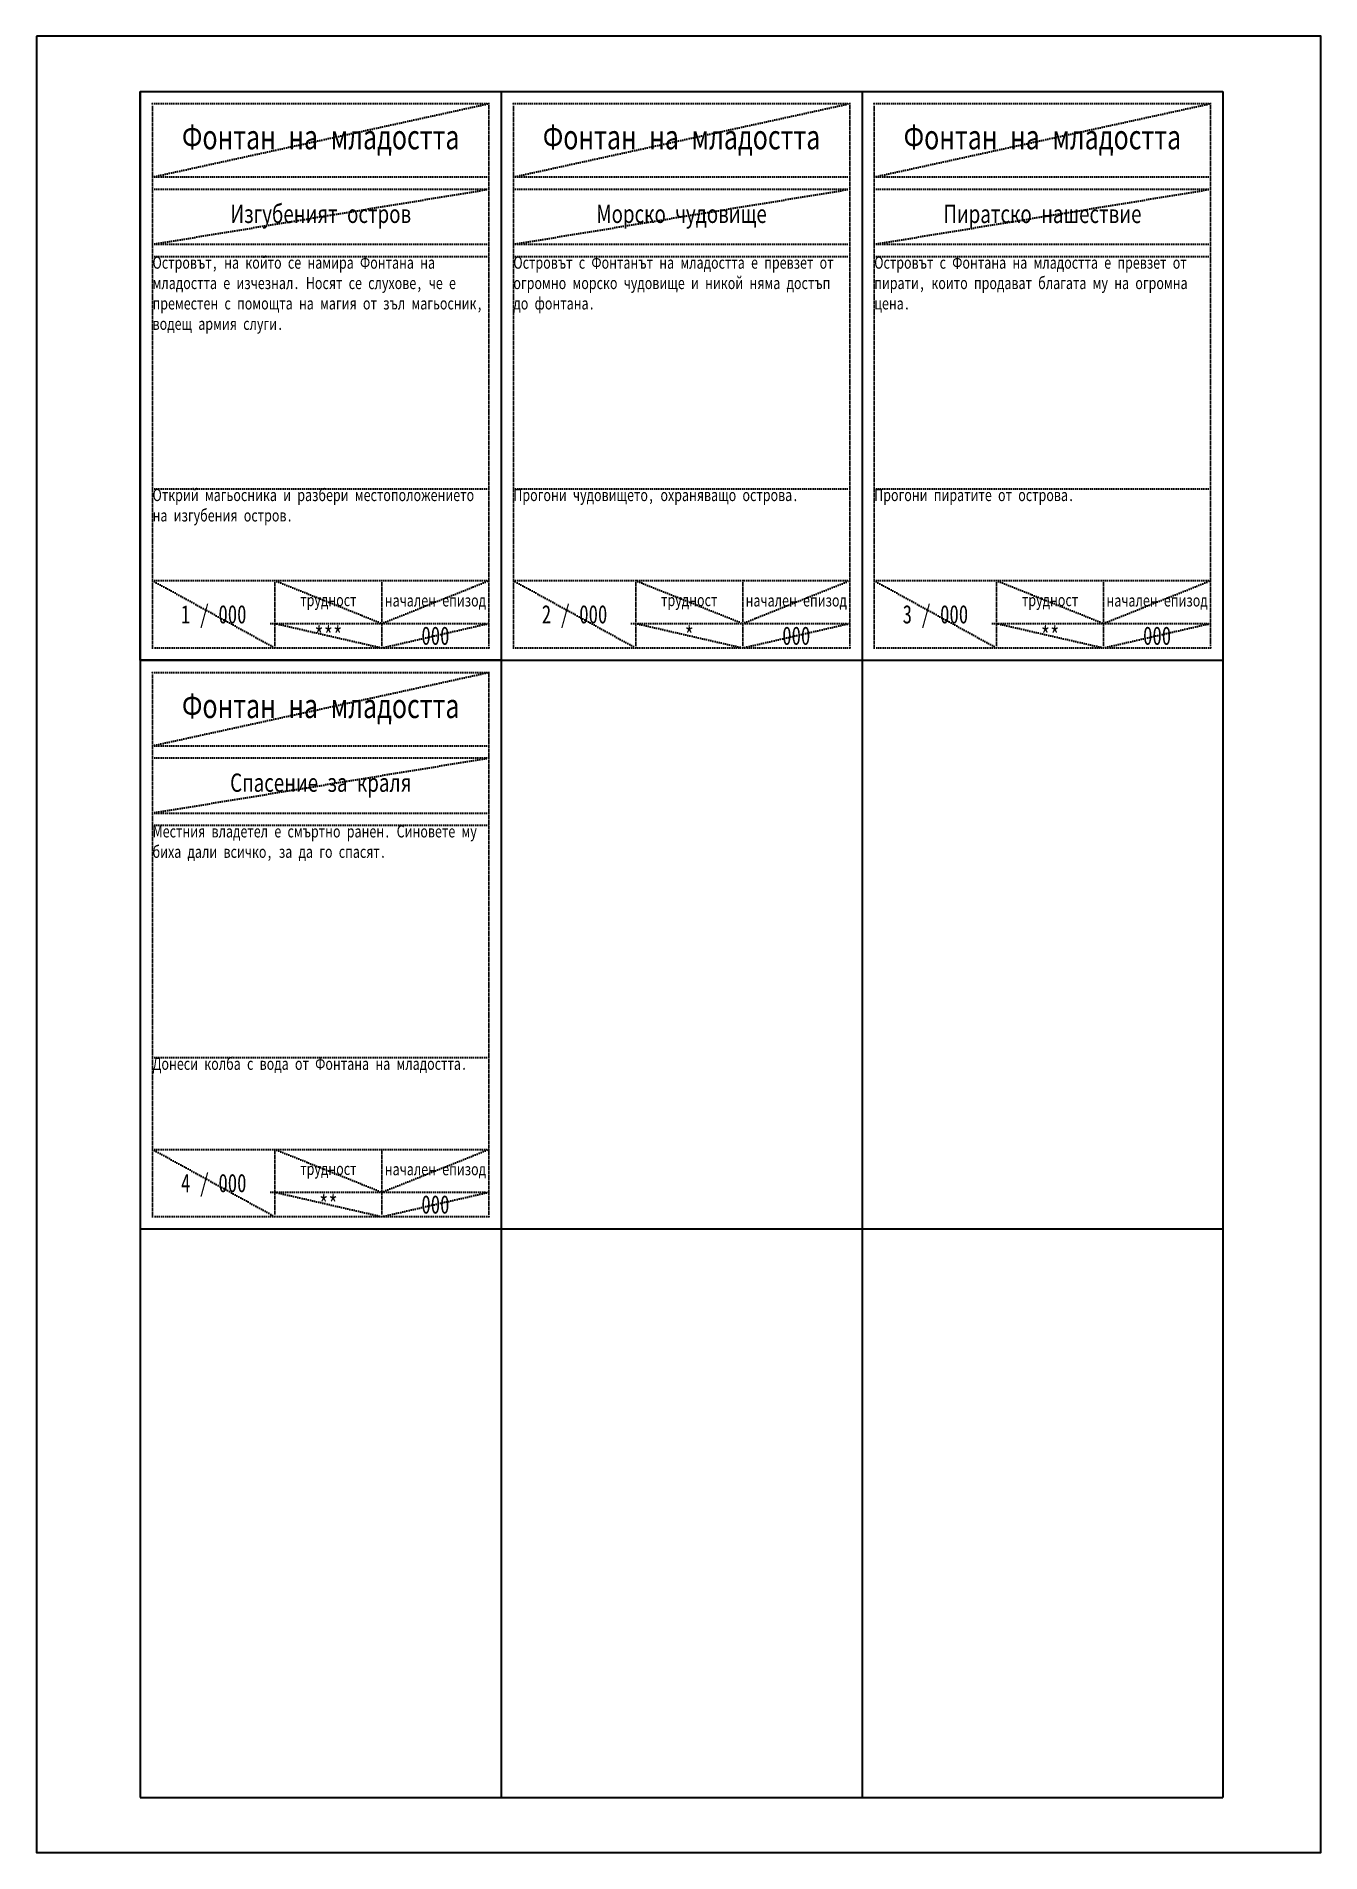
# Model space of a CAD drawing. Header units: millimetres. Extents: x 21 to 231, y 23 to 320.
import ezdxf
from ezdxf.enums import TextEntityAlignment as Align

# ---------------------------------------------------------------- set-up
doc = ezdxf.new("R2010")
doc.units = ezdxf.units.MM
doc.header["$MEASUREMENT"] = 0
doc.linetypes.add('DOT', pattern=[0.25, 0, -0.25])
doc.layers.add('helpers', color=7, linetype='DOT', plot=False)
doc.styles.add('text', font='@MS Mincho.ttf', dxfattribs={"width": 0.75, "height": 2})
doc.styles.add('title1', font='@MS Mincho.ttf', dxfattribs={"width": 0.75, "height": 4})
doc.styles.add('title2', font='@MS Mincho.ttf', dxfattribs={"width": 0.75, "height": 3})

msp = doc.modelspace()

# ---------------------------------------------------------------- linework, layer by layer
for points in [[(20.76, 320.07), (20.76, 23.07), (230.76, 23.07), (230.76, 320.07)], [(37.76, 311.07), (96.76, 311.07), (96.76, 218.07), (37.76, 218.07)]]:
    msp.add_lwpolyline(points, close=True)
for points in [[(37.76, 311.07), (214.76, 311.07)], [(37.76, 311.07), (37.76, 32.07)], [(37.76, 311.07), (96.76, 311.07)], [(96.76, 311.07), (96.76, 32.07)], [(155.76, 311.07), (155.76, 32.07)], [(214.76, 311.07), (214.76, 32.07)], [(37.76, 218.07), (214.76, 218.07)], [(37.76, 218.07), (96.76, 218.07)], [(37.76, 125.07), (214.76, 125.07)], [(37.76, 32.07), (214.76, 32.07)]]:
    msp.add_lwpolyline(points)
at = {"layer": 'helpers'}
for points in [[(39.76, 297.07), (94.76, 309.07)], [(98.76, 297.07), (153.76, 309.07)], [(157.76, 297.07), (212.76, 309.07)], [(39.76, 297.07), (94.76, 297.07)], [(98.76, 297.07), (153.76, 297.07)], [(157.76, 297.07), (212.76, 297.07)], [(39.76, 286.07), (94.76, 295.07)], [(39.76, 295.07), (94.76, 295.07)], [(98.76, 295.07), (153.76, 295.07)], [(98.76, 286.07), (153.76, 295.07)], [(157.76, 295.07), (212.76, 295.07)], [(157.76, 286.07), (212.76, 295.07)], [(39.76, 286.07), (94.76, 286.07)], [(98.76, 286.07), (153.76, 286.07)], [(157.76, 286.07), (212.76, 286.07)], [(39.76, 284.07), (94.76, 284.07)], [(98.76, 284.07), (153.76, 284.07)], [(157.76, 284.07), (212.76, 284.07)], [(39.76, 246.07), (94.76, 246.07)], [(98.76, 246.07), (153.76, 246.07)], [(157.76, 246.07), (212.76, 246.07)], [(39.76, 231.07), (94.76, 231.07)], [(39.76, 231.07), (59.76, 220.07)], [(59.76, 231.07), (77.26, 224.07), (94.76, 231.07)], [(59.76, 231.07), (59.76, 224.07), (59.76, 220.07)], [(77.26, 231.07), (77.26, 224.07)], [(98.76, 231.07), (153.76, 231.07)], [(98.76, 231.07), (118.76, 220.07)], [(118.76, 231.07), (136.26, 224.07), (153.76, 231.07)], [(118.76, 231.07), (118.76, 224.07), (118.76, 220.07)], [(136.26, 231.07), (136.26, 224.07)], [(157.76, 231.07), (212.76, 231.07)], [(157.76, 231.07), (177.76, 220.07)], [(177.76, 231.07), (195.26, 224.07), (212.76, 231.07)], [(177.76, 231.07), (177.76, 224.07), (177.76, 220.07)], [(195.26, 231.07), (195.26, 224.07)], [(59.09, 224.07), (94.76, 224.07)], [(59.76, 224.07), (77.26, 220.07), (94.76, 224.07)], [(77.26, 224.07), (77.26, 220.07)], [(118.09, 224.07), (153.76, 224.07)], [(118.76, 224.07), (136.26, 220.07), (153.76, 224.07)], [(136.26, 224.07), (136.26, 220.07)], [(177.09, 224.07), (212.76, 224.07)], [(177.76, 224.07), (195.26, 220.07), (212.76, 224.07)], [(195.26, 224.07), (195.26, 220.07)], [(39.76, 204.07), (94.76, 216.07)], [(39.76, 204.07), (94.76, 204.07)], [(39.76, 202.07), (94.76, 202.07)], [(39.76, 193.07), (94.76, 202.07)], [(39.76, 193.07), (94.76, 193.07)], [(39.76, 191.07), (94.76, 191.07)], [(39.76, 153.07), (94.76, 153.07)], [(39.76, 138.07), (94.76, 138.07)], [(39.76, 138.07), (59.76, 127.07)], [(59.76, 138.07), (77.26, 131.07), (94.76, 138.07)], [(59.76, 138.07), (59.76, 131.07), (59.76, 127.07)], [(77.26, 138.07), (77.26, 131.07)], [(59.09, 131.07), (94.76, 131.07)], [(59.76, 131.07), (77.26, 127.07), (94.76, 131.07)], [(77.26, 131.07), (77.26, 127.07)]]:
    msp.add_lwpolyline(points, dxfattribs=at)
for points in [[(39.76, 309.07), (94.76, 309.07), (94.76, 220.07), (39.76, 220.07)], [(98.76, 309.07), (153.76, 309.07), (153.76, 220.07), (98.76, 220.07)], [(157.76, 309.07), (212.76, 309.07), (212.76, 220.07), (157.76, 220.07)], [(39.76, 216.07), (94.76, 216.07), (94.76, 127.07), (39.76, 127.07)]]:
    msp.add_lwpolyline(points, close=True, dxfattribs=at)

# ---------------------------------------------------------------- texts
at = {"style": 'title2', "width": 0.75}
for s, p in [('1 / 000', (49.76, 225.57)), ('2 / 000', (108.76, 225.57)), ('3 / 000', (167.76, 225.57)), ('***', (68.51, 222.07)), ('000', (86.01, 222.07)), ('*', (127.51, 222.07)), ('000', (145.01, 222.07)), ('**', (186.51, 222.07)), ('000', (204.01, 222.07)), ('4 / 000', (49.76, 132.57)), ('**', (68.51, 129.07)), ('000', (86.01, 129.07))]:
    msp.add_text(s, height=3, dxfattribs=at).set_placement(p, align=Align.MIDDLE_CENTER)
for s, insert, char_height, width, attachment_point, style in [('{\\f@MS Mincho|b0|i0|c128|p49;Фонтан на младостта}', (67.26, 303.07), 4, 55, 5, 'title1'), ('{\\f@MS Mincho|b0|i0|c128|p49;Фонтан на младостта}', (126.26, 303.07), 4, 55, 5, 'title1'), ('{\\f@MS Mincho|b0|i0|c128|p49;Фонтан на младостта}', (185.26, 303.07), 4, 55, 5, 'title1'), ('{\\f@MS Mincho|b0|i0|c128|p49;Изгубеният остров}', (67.26, 290.57), 3, 55, 5, 'title2'), ('{\\f@MS Mincho|b0|i0|c128|p49;Морско чудовище}', (126.26, 290.57), 3, 55, 5, 'title2'), ('{\\f@MS Mincho|b0|i0|c128|p49;Пиратско нашествие}', (185.26, 290.57), 3, 55, 5, 'title2'), ('{\\f@MS Mincho|b0|i0|c128|p49;Островът, на който се намира Фонтана на младостта е изчезнал. Носят се слухове, че е преместен с помощта на магия от зъл магьосник, водещ армия слуги.}', (39.76, 284.07), 2, 55, 1, 'text'), ('{\\f@MS Mincho|b0|i0|c128|p49;Островът с Фонтанът на младостта е превзет от огромно морско чудовище и никой няма достъп до фонтана.}', (98.76, 284.07), 2, 55, 1, 'text'), ('{\\f@MS Mincho|b0|i0|c128|p49;Островът с Фонтана на младостта е превзет от пирати, които продават благата му на огромна цена.}', (157.76, 284.07), 2, 55, 1, 'text'), ('{\\f@MS Mincho|b0|i0|c128|p49;Открий магьосника и разбери местоположението на изгубения остров.}', (39.76, 246.07), 2, 55, 1, 'text'), ('{\\f@MS Mincho|b0|i0|c128|p49;Прогони чудовището, охраняващо острова.}', (98.76, 246.07), 2, 55, 1, 'text'), ('{\\f@MS Mincho|b0|i0|c128|p49;Прогони пиратите от острова.}', (157.76, 246.07), 2, 55, 1, 'text'), ('{\\f@MS Mincho|b0|i0|c128|p49;трудност}', (68.51, 227.57), 2, 17.5, 5, 'text'), ('начален епизод', (86.01, 227.57), 2, 17.5, 5, 'text'), ('{\\f@MS Mincho|b0|i0|c128|p49;трудност}', (127.51, 227.57), 2, 17.5, 5, 'text'), ('начален епизод', (145.01, 227.57), 2, 17.5, 5, 'text'), ('{\\f@MS Mincho|b0|i0|c128|p49;трудност}', (186.51, 227.57), 2, 17.5, 5, 'text'), ('начален епизод', (204.01, 227.57), 2, 17.5, 5, 'text'), ('{\\f@MS Mincho|b0|i0|c128|p49;Фонтан на младостта}', (67.26, 210.07), 4, 55, 5, 'title1'), ('{\\f@MS Mincho|b0|i0|c128|p49;Спасение за краля}', (67.26, 197.57), 3, 55, 5, 'title2'), ('{\\f@MS Mincho|b0|i0|c128|p49;Местния владетел е смъртно ранен. Синовете му биха дали всичко, за да го спасят.}', (39.76, 191.07), 2, 55, 1, 'text'), ('{\\f@MS Mincho|b0|i0|c128|p49;Донеси колба с вода от Фонтана на младостта.}', (39.76, 153.07), 2, 55, 1, 'text'), ('{\\f@MS Mincho|b0|i0|c128|p49;трудност}', (68.51, 134.57), 2, 17.5, 5, 'text'), ('начален епизод', (86.01, 134.57), 2, 17.5, 5, 'text')]:
    msp.add_mtext(s, dxfattribs=dict(insert=insert, char_height=char_height, width=width, attachment_point=attachment_point, style=style))

doc.saveas('drawing.dxf')
